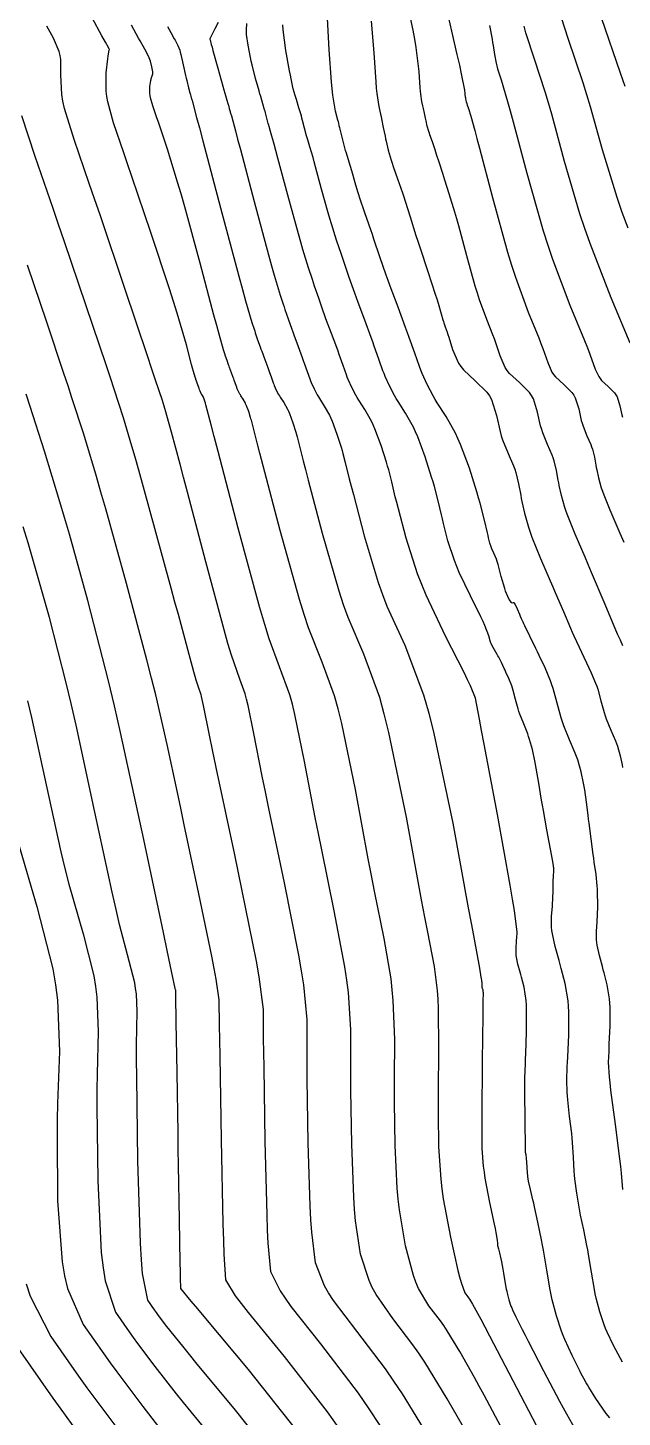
# Model space of a CAD drawing. Header units: metres. Extents: x 837117 to 838479, y 1189012 to 1191015.
# Drawn here: x 837549.9 to 837589.8, y 1190071.4 to 1190164.5 of the extents above; entities that cross this region are included whole.
import ezdxf

# ---------------------------------------------------------------- set-up
doc = ezdxf.new("R2010")
doc.units = ezdxf.units.M
doc.header["$LTSCALE"] = 0.3
doc.layers.add('COTAS 10', color=1, linetype='Continuous')
doc.layers.add('COTAS INT', color=252, linetype='Continuous')

msp = doc.modelspace()

# ---------------------------------------------------------------- linework, layer by layer
at = {"layer": 'COTAS 10'}
for points in [[(837589.798, 1190086.659), (837589.703, 1190087.759), (837589.654, 1190088.202), (837589.593, 1190088.705), (837589.291, 1190091.023), (837588.998, 1190093.311), (837588.943, 1190093.796), (837588.9, 1190094.216), (837588.84, 1190095.195), (837588.865, 1190095.905), (837588.875, 1190096.156), (837588.886, 1190096.429), (837588.939, 1190097.612), (837588.948, 1190098.847), (837588.931, 1190099.154), (837588.906, 1190099.445), (837588.748, 1190100.368), (837588.538, 1190101.172), (837588.481, 1190101.388), (837588.424, 1190101.601), (837588.22, 1190102.345), (837588.068, 1190103.034), (837588.042, 1190103.212), (837588.025, 1190103.385), (837588.024, 1190103.963), (837588.065, 1190104.565), (837588.075, 1190104.753), (837588.083, 1190104.949), (837588.107, 1190105.735), (837588.101, 1190106.563), (837588.09, 1190106.786), (837588.076, 1190107.006), (837587.994, 1190107.778), (837587.88, 1190108.6), (837587.845, 1190108.852), (837587.809, 1190109.114), (837587.667, 1190110.15), (837587.527, 1190111.201), (837587.492, 1190111.473), (837587.459, 1190111.737), (837587.352, 1190112.621), (837587.24, 1190113.438), (837587.203, 1190113.659), (837587.164, 1190113.878), (837587.001, 1190114.65), (837586.774, 1190115.442), (837586.694, 1190115.672), (837586.606, 1190115.908), (837586.228, 1190116.801), (837585.839, 1190117.742), (837585.744, 1190118.007), (837585.655, 1190118.274), (837585.382, 1190119.258), (837585.115, 1190120.226), (837585.03, 1190120.483), (837584.941, 1190120.736), (837584.579, 1190121.611), (837584.185, 1190122.453), (837584.075, 1190122.685), (837583.964, 1190122.916), (837583.563, 1190123.747), (837583.233, 1190124.427), (837583.167, 1190124.564), (837583.112, 1190124.678), (837583.006, 1190124.904), (837582.943, 1190125.052), (837582.914, 1190125.118), (837582.882, 1190125.195), (837582.725, 1190125.559), (837582.568, 1190125.887), (837582.535, 1190125.941), (837582.507, 1190125.978), (837582.443, 1190125.979), (837582.382, 1190125.947), (837582.355, 1190125.964), (837582.324, 1190125.993), (837582.178, 1190126.189), (837581.99, 1190126.59), (837581.934, 1190126.748), (837581.876, 1190126.926), (837581.648, 1190127.738), (837581.426, 1190128.554), (837581.371, 1190128.735), (837581.318, 1190128.896), (837581.151, 1190129.314), (837581.019, 1190129.591), (837580.989, 1190129.663), (837580.961, 1190129.732), (837580.885, 1190129.966), (837580.795, 1190130.338), (837580.759, 1190130.494), (837580.718, 1190130.673), (837580.527, 1190131.513), (837580.235, 1190132.65), (837580.129, 1190133.017), (837580.013, 1190133.407), (837579.504, 1190135.002), (837578.912, 1190136.592), (837578.744, 1190136.979), (837578.574, 1190137.342), (837577.942, 1190138.461), (837577.357, 1190139.376), (837577.216, 1190139.612), (837577.084, 1190139.84), (837576.685, 1190140.597), (837576.348, 1190141.35), (837576.257, 1190141.575), (837576.166, 1190141.807), (837575.843, 1190142.704), (837575.478, 1190143.75), (837575.361, 1190144.077), (837575.236, 1190144.419), (837574.728, 1190145.785), (837574.204, 1190147.199), (837574.069, 1190147.571), (837573.939, 1190147.934), (837573.509, 1190149.173), (837573.112, 1190150.342), (837573.003, 1190150.661), (837572.895, 1190150.978), (837572.507, 1190152.103), (837572.173, 1190153.089), (837572.099, 1190153.318), (837572.032, 1190153.527), (837571.856, 1190154.125), (837571.717, 1190154.623), (837571.673, 1190154.771), (837571.628, 1190154.922), (837571.448, 1190155.501), (837571.261, 1190156.114), (837571.211, 1190156.287), (837571.163, 1190156.461), (837570.996, 1190157.101), (837570.867, 1190157.626), (837570.842, 1190157.727), (837570.822, 1190157.81), (837570.788, 1190157.951), (837570.749, 1190158.109), (837570.725, 1190158.203), (837570.696, 1190158.318), (837570.544, 1190158.915), (837570.364, 1190159.994), (837570.317, 1190160.414), (837570.272, 1190160.886), (837570.117, 1190163.027), (837569.988, 1190165.156)], [(837581.809, 1190070.388), (837580.496, 1190072.875), (837580.17, 1190073.481), (837579.859, 1190074.05), (837578.87, 1190075.803), (837578.013, 1190077.196), (837577.786, 1190077.538), (837577.563, 1190077.861), (837576.793, 1190078.87), (837576.101, 1190080.024), (837575.927, 1190080.439), (837575.76, 1190080.895), (837575.222, 1190082.885), (837574.819, 1190085.29), (837574.737, 1190086.007), (837574.669, 1190086.747), (837574.531, 1190089.603), (837574.494, 1190092.519), (837574.49, 1190093.297), (837574.488, 1190094.062), (837574.5, 1190096.717), (837574.41, 1190099.317), (837574.342, 1190100.047), (837574.257, 1190100.781), (837573.798, 1190103.471), (837573.149, 1190106.658), (837572.945, 1190107.706), (837572.731, 1190108.826), (837571.866, 1190113.471), (837570.957, 1190117.888), (837570.714, 1190118.865), (837570.475, 1190119.736), (837569.644, 1190121.991), (837568.722, 1190124.292), (837568.425, 1190125.191), (837568.11, 1190126.204), (837566.825, 1190130.811), (837565.686, 1190135.16), (837565.464, 1190136.01), (837565.282, 1190136.707), (837564.965, 1190137.947), (837564.894, 1190138.222), (837564.868, 1190138.311), (837564.84, 1190138.405), (837564.717, 1190138.791), (837564.574, 1190139.176), (837564.533, 1190139.269), (837564.492, 1190139.357), (837564.339, 1190139.628), (837564.198, 1190139.849), (837564.164, 1190139.906), (837564.132, 1190139.961), (837564.035, 1190140.144), (837563.954, 1190140.327), (837563.932, 1190140.381), (837563.91, 1190140.437), (837563.832, 1190140.654), (837563.743, 1190140.907), (837563.715, 1190140.986), (837563.685, 1190141.069), (837563.562, 1190141.399), (837563.435, 1190141.741), (837563.403, 1190141.831), (837563.371, 1190141.919), (837563.267, 1190142.219), (837563.171, 1190142.501), (837563.119, 1190142.655), (837563.025, 1190142.927), (837562.727, 1190143.982), (837562.572, 1190144.552), (837562.386, 1190145.242), (837561.453, 1190148.74), (837560.426, 1190152.517), (837560.181, 1190153.384), (837559.953, 1190154.173), (837559.271, 1190156.376), (837558.773, 1190157.852), (837558.661, 1190158.183), (837558.559, 1190158.48), (837558.286, 1190159.271), (837558.134, 1190159.82), (837558.11, 1190159.964), (837558.094, 1190160.105), (837558.097, 1190160.586), (837558.153, 1190160.972), (837558.17, 1190161.053), (837558.187, 1190161.123), (837558.251, 1190161.281), (837558.289, 1190161.426), (837558.289, 1190161.487), (837558.286, 1190161.558), (837558.235, 1190161.886), (837558.126, 1190162.28), (837558.085, 1190162.392), (837558.039, 1190162.504), (837557.836, 1190162.918), (837557.543, 1190163.444), (837557.441, 1190163.627), (837557.33, 1190163.827), (837556.853, 1190164.681)], [(837590.284, 1190143.378), (837589.017, 1190146.416), (837587.596, 1190150.056), (837587.247, 1190151.05), (837586.917, 1190152.038), (837585.885, 1190155.557), (837585.024, 1190158.726), (837584.802, 1190159.493), (837584.587, 1190160.213), (837583.868, 1190162.416), (837583.297, 1190164.181), (837583.175, 1190164.626)], [(837567.95, 1190070.502), (837564.692, 1190074.606), (837561.844, 1190078.008), (837561.301, 1190078.659), (837560.863, 1190079.184), (837560.166, 1190080.031), (837560.149, 1190080.749), (837560.141, 1190081.193), (837560.13, 1190081.743), (837560.079, 1190084.615), (837560.016, 1190088.299), (837559.998, 1190089.361), (837559.98, 1190090.442), (837559.913, 1190094.496), (837559.859, 1190097.867), (837559.849, 1190098.515), (837559.841, 1190099.041), (837559.831, 1190099.913), (837559.828, 1190099.986), (837559.825, 1190100.008), (837559.821, 1190100.031), (837559.799, 1190100.119), (837559.459, 1190101.709), (837559.254, 1190102.679), (837559.002, 1190103.878), (837557.694, 1190110.119), (837556.134, 1190117.282), (837555.723, 1190119.062), (837555.321, 1190120.754), (837553.944, 1190126.131), (837552.695, 1190130.585), (837552.374, 1190131.696), (837552.063, 1190132.754), (837551.03, 1190136.131), (837550.065, 1190139.13), (837549.797, 1190139.949)], [(837553.065, 1190070.67), (837552.322, 1190071.688), (837551.608, 1190072.677), (837549.282, 1190076.001)]]:
    msp.add_lwpolyline(points, dxfattribs=at)
at = {"layer": 'COTAS INT'}
for points in [[(837589.784, 1190123.097), (837589.625, 1190123.463), (837589.444, 1190123.884), (837588.604, 1190125.867), (837587.698, 1190128.018), (837587.475, 1190128.544), (837587.264, 1190129.041), (837586.603, 1190130.585), (837586.107, 1190131.801), (837585.999, 1190132.091), (837585.905, 1190132.36), (837585.673, 1190133.163), (837585.534, 1190133.827), (837585.498, 1190134.009), (837585.463, 1190134.19), (837585.347, 1190134.836), (837585.188, 1190135.494), (837585.127, 1190135.682), (837585.059, 1190135.873), (837584.749, 1190136.582), (837584.428, 1190137.357), (837584.352, 1190137.589), (837584.283, 1190137.828), (837584.08, 1190138.755), (837583.794, 1190139.651), (837583.672, 1190139.871), (837583.532, 1190140.079), (837582.871, 1190140.73), (837582.195, 1190141.352), (837582.045, 1190141.541), (837581.911, 1190141.739), (837581.563, 1190142.517), (837581.279, 1190143.395), (837581.186, 1190143.656), (837581.086, 1190143.924), (837580.671, 1190144.959), (837580.189, 1190146.275), (837580.046, 1190146.721), (837579.899, 1190147.203), (837579.335, 1190149.237), (837578.796, 1190151.25), (837578.665, 1190151.719), (837578.542, 1190152.15), (837578.162, 1190153.383), (837577.861, 1190154.295), (837577.787, 1190154.522), (837577.717, 1190154.739), (837577.501, 1190155.431), (837577.313, 1190156.028), (837577.262, 1190156.185), (837577.211, 1190156.338), (837577.029, 1190156.86), (837576.867, 1190157.327), (837576.828, 1190157.445), (837576.792, 1190157.559), (837576.685, 1190157.93), (837576.602, 1190158.269), (837576.581, 1190158.362), (837576.561, 1190158.455), (837576.496, 1190158.789), (837576.434, 1190159.112), (837576.416, 1190159.198), (837576.398, 1190159.283), (837576.328, 1190159.579), (837576.254, 1190160.061), (837576.233, 1190160.263), (837576.213, 1190160.496), (837576.137, 1190161.585), (837575.943, 1190163.191), (837575.847, 1190163.75), (837575.734, 1190164.357), (837575.172, 1190166.96)], [(837577.845, 1190166.335), (837578.675, 1190162.724), (837578.835, 1190162.011), (837578.964, 1190161.423), (837579.179, 1190160.337), (837579.195, 1190160.105), (837579.199, 1190160.056), (837579.204, 1190160.013), (837579.219, 1190159.91), (837579.234, 1190159.848), (837579.238, 1190159.83), (837579.242, 1190159.811), (837579.255, 1190159.743), (837579.269, 1190159.672), (837579.273, 1190159.652), (837579.278, 1190159.632), (837579.295, 1190159.56), (837579.318, 1190159.481), (837579.326, 1190159.457), (837579.334, 1190159.432), (837579.368, 1190159.332), (837579.407, 1190159.221), (837579.418, 1190159.189), (837579.429, 1190159.156), (837579.469, 1190159.029), (837579.515, 1190158.882), (837579.529, 1190158.835), (837579.545, 1190158.787), (837579.609, 1190158.593), (837579.873, 1190157.629), (837580.015, 1190157.094), (837580.186, 1190156.444), (837581.053, 1190153.131), (837582.066, 1190149.476), (837582.33, 1190148.611), (837582.587, 1190147.81), (837583.453, 1190145.445), (837584.152, 1190143.742), (837584.302, 1190143.359), (837584.434, 1190143.013), (837584.756, 1190142.081), (837585.044, 1190141.438), (837585.154, 1190141.275), (837585.278, 1190141.118), (837585.837, 1190140.603), (837586.383, 1190140.065), (837586.499, 1190139.893), (837586.6, 1190139.711), (837586.836, 1190138.97), (837587.004, 1190138.204), (837587.062, 1190138.006), (837587.124, 1190137.815), (837587.39, 1190137.174), (837587.646, 1190136.587), (837587.703, 1190136.43), (837587.753, 1190136.274), (837587.884, 1190135.73), (837587.98, 1190135.196), (837588.009, 1190135.046), (837588.039, 1190134.896), (837588.154, 1190134.347), (837588.346, 1190133.683), (837588.424, 1190133.46), (837588.512, 1190133.221), (837588.923, 1190132.215), (837589.596, 1190130.637), (837589.85, 1190130.036)], [(837585.203, 1190166.598), (837586.105, 1190163.812), (837587.103, 1190160.852), (837587.358, 1190160.041), (837587.603, 1190159.234), (837588.41, 1190156.352), (837589.383, 1190153.164), (837589.733, 1190152.165), (837590.118, 1190151.115)], [(837579.451, 1190070.139), (837578.017, 1190072.635), (837576.513, 1190075.08), (837576.115, 1190075.68), (837575.723, 1190076.247), (837574.373, 1190078.017), (837573.25, 1190079.621), (837573.002, 1190080.083), (837572.781, 1190080.553), (837572.211, 1190082.315), (837571.882, 1190084.55), (837571.813, 1190085.318), (837571.754, 1190086.15), (837571.622, 1190089.697), (837571.57, 1190093.29), (837571.562, 1190094.152), (837571.557, 1190094.957), (837571.562, 1190097.382), (837571.406, 1190099.85), (837571.299, 1190100.681), (837571.165, 1190101.576), (837570.454, 1190105.341), (837569.607, 1190109.42), (837569.388, 1190110.512), (837569.176, 1190111.588), (837568.466, 1190115.341), (837567.817, 1190118.493), (837567.644, 1190119.19), (837567.474, 1190119.811), (837566.091, 1190123.563), (837565.797, 1190124.52), (837565.469, 1190125.636), (837564.012, 1190130.98), (837562.664, 1190136.124), (837562.405, 1190137.114), (837562.195, 1190137.914), (837561.852, 1190139.234), (837561.826, 1190139.337), (837561.816, 1190139.37), (837561.806, 1190139.405), (837561.76, 1190139.549), (837561.706, 1190139.693), (837561.691, 1190139.727), (837561.676, 1190139.76), (837561.619, 1190139.861), (837561.566, 1190139.944), (837561.553, 1190139.965), (837561.541, 1190139.986), (837561.505, 1190140.054), (837561.475, 1190140.122), (837561.467, 1190140.142), (837561.458, 1190140.163), (837561.429, 1190140.244), (837561.396, 1190140.338), (837561.386, 1190140.368), (837561.375, 1190140.399), (837561.329, 1190140.522), (837561.281, 1190140.65), (837561.269, 1190140.683), (837561.258, 1190140.716), (837561.219, 1190140.828), (837561.183, 1190140.933), (837561.173, 1190140.962), (837561.163, 1190140.99), (837561.128, 1190141.092), (837561.017, 1190141.485), (837560.96, 1190141.698), (837560.89, 1190141.956), (837560.542, 1190143.26), (837559.917, 1190145.389), (837559.673, 1190146.166), (837559.398, 1190147.024), (837558.15, 1190150.801), (837556.885, 1190154.548), (837556.6, 1190155.388), (837556.343, 1190156.142), (837555.648, 1190158.15), (837555.264, 1190159.543), (837555.203, 1190159.909), (837555.161, 1190160.267), (837555.17, 1190161.487), (837555.284, 1190162.429), (837555.307, 1190162.612), (837555.327, 1190162.76), (837555.372, 1190163.01), (837555.378, 1190163.053), (837555.374, 1190163.071), (837555.368, 1190163.09), (837555.325, 1190163.18), (837555.119, 1190163.549), (837554.879, 1190163.98), (837554.215, 1190165.168)], [(837562.664, 1190164.86), (837562.455, 1190164.444), (837562.121, 1190163.776), (837562.12, 1190163.758), (837562.12, 1190163.751), (837562.121, 1190163.744), (837562.125, 1190163.714), (837562.209, 1190163.401), (837562.26, 1190163.216), (837562.322, 1190162.988), (837562.65, 1190161.811), (837562.989, 1190160.595), (837563.06, 1190160.344), (837563.121, 1190160.129), (837563.257, 1190159.66), (837563.323, 1190159.437), (837563.34, 1190159.376), (837563.357, 1190159.317), (837563.411, 1190159.106), (837563.464, 1190158.904), (837563.479, 1190158.849), (837563.495, 1190158.795), (837563.553, 1190158.604), (837563.825, 1190157.61), (837563.975, 1190157.05), (837564.158, 1190156.366), (837565.09, 1190152.867), (837566.051, 1190149.287), (837566.252, 1190148.551), (837566.425, 1190147.927), (837566.818, 1190146.597), (837567.029, 1190145.984), (837567.088, 1190145.811), (837567.148, 1190145.638), (837567.364, 1190145), (837567.598, 1190144.325), (837567.669, 1190144.127), (837567.742, 1190143.924), (837568.028, 1190143.154), (837568.306, 1190142.409), (837568.373, 1190142.222), (837568.437, 1190142.044), (837568.636, 1190141.474), (837568.812, 1190140.985), (837568.862, 1190140.859), (837568.912, 1190140.736), (837569.095, 1190140.326), (837569.313, 1190139.913), (837569.385, 1190139.788), (837569.462, 1190139.66), (837569.78, 1190139.161), (837570.125, 1190138.551), (837570.218, 1190138.353), (837570.309, 1190138.142), (837570.632, 1190137.275), (837570.909, 1190136.406), (837570.973, 1190136.194), (837571.03, 1190135.993), (837571.19, 1190135.373), (837571.457, 1190134.294), (837571.582, 1190133.804), (837571.73, 1190133.231), (837572.449, 1190130.473), (837573.392, 1190127.341), (837573.682, 1190126.532), (837573.983, 1190125.749), (837575.171, 1190123.131), (837576.436, 1190119.812), (837576.786, 1190118.586), (837577.135, 1190117.228), (837578.394, 1190111.213), (837579.433, 1190105.536), (837579.642, 1190104.39), (837579.819, 1190103.428), (837580.175, 1190101.492), (837580.284, 1190100.894), (837580.305, 1190100.775), (837580.321, 1190100.677), (837580.344, 1190100.493), (837580.34, 1190100.443), (837580.338, 1190100.415), (837580.333, 1190100.364), (837580.333, 1190100.312), (837580.335, 1190100.297), (837580.337, 1190100.281), (837580.35, 1190100.222), (837580.368, 1190100.155), (837580.374, 1190100.135), (837580.38, 1190100.113), (837580.402, 1190100.029), (837580.419, 1190099.915), (837580.422, 1190099.876), (837580.424, 1190099.833), (837580.422, 1190099.648), (837580.416, 1190099.462), (837580.414, 1190099.418), (837580.413, 1190099.378), (837580.409, 1190099.259), (837580.408, 1190099.153), (837580.408, 1190099.085), (837580.41, 1190098.946), (837580.405, 1190098.214), (837580.402, 1190097.805), (837580.397, 1190097.307), (837580.37, 1190094.764), (837580.346, 1190092.042), (837580.343, 1190091.431), (837580.341, 1190090.882), (837580.35, 1190089.414), (837580.44, 1190088.211), (837580.49, 1190087.83), (837580.551, 1190087.427), (837580.862, 1190085.797), (837581.171, 1190084.333), (837581.231, 1190084.034), (837581.279, 1190083.782), (837581.362, 1190083.258), (837581.381, 1190083.035), (837581.39, 1190082.973), (837581.4, 1190082.91), (837581.45, 1190082.68), (837581.518, 1190082.404), (837581.54, 1190082.312), (837581.562, 1190082.213), (837581.655, 1190081.8), (837581.752, 1190081.322), (837581.778, 1190081.183), (837581.803, 1190081.041), (837581.891, 1190080.5), (837581.982, 1190079.971), (837582.01, 1190079.835), (837582.038, 1190079.704), (837582.151, 1190079.27), (837582.295, 1190078.848), (837582.343, 1190078.725), (837582.396, 1190078.599), (837582.617, 1190078.122), (837583.053, 1190077.267), (837583.24, 1190076.903), (837583.457, 1190076.483), (837584.483, 1190074.508), (837585.55, 1190072.48), (837585.794, 1190072.027), (837586.015, 1190071.621), (837586.625, 1190070.547)], [(837588.924, 1190071.346), (837588.685, 1190071.648), (837587.985, 1190072.645), (837587.512, 1190073.412), (837587.416, 1190073.57), (837587.335, 1190073.704), (837587.168, 1190073.99), (837587.009, 1190074.307), (837586.932, 1190074.46), (837586.842, 1190074.642), (837586.398, 1190075.533), (837585.909, 1190076.596), (837585.791, 1190076.884), (837585.679, 1190077.171), (837585.337, 1190078.188), (837585.058, 1190079.265), (837584.987, 1190079.591), (837584.918, 1190079.928), (837584.691, 1190081.242), (837584.474, 1190082.582), (837584.411, 1190082.935), (837584.347, 1190083.281), (837584.106, 1190084.467), (837583.877, 1190085.492), (837583.82, 1190085.737), (837583.767, 1190085.966), (837583.598, 1190086.651), (837583.474, 1190087.221), (837583.448, 1190087.377), (837583.426, 1190087.532), (837583.379, 1190088.085), (837583.354, 1190088.558), (837583.346, 1190088.662), (837583.338, 1190088.754), (837583.306, 1190088.991), (837583.277, 1190089.139), (837583.272, 1190089.175), (837583.267, 1190089.21), (837583.259, 1190089.319), (837583.258, 1190089.453), (837583.258, 1190089.503), (837583.259, 1190089.558), (837583.261, 1190089.806), (837583.259, 1190090.265), (837583.257, 1190090.454), (837583.254, 1190090.671), (837583.237, 1190091.675), (837583.223, 1190092.772), (837583.222, 1190093.047), (837583.223, 1190093.309), (837583.233, 1190094.152), (837583.26, 1190095.084), (837583.27, 1190095.404), (837583.282, 1190095.749), (837583.333, 1190097.218), (837583.345, 1190098.678), (837583.331, 1190099.018), (837583.31, 1190099.33), (837583.173, 1190100.226), (837582.997, 1190100.895), (837582.952, 1190101.065), (837582.908, 1190101.227), (837582.763, 1190101.754), (837582.66, 1190102.219), (837582.644, 1190102.342), (837582.632, 1190102.463), (837582.633, 1190102.877), (837582.666, 1190103.274), (837582.676, 1190103.384), (837582.685, 1190103.495), (837582.72, 1190103.893), (837582.536, 1190105.346), (837582.408, 1190106.12), (837582.246, 1190107.057), (837581.382, 1190111.783), (837580.5, 1190116.495), (837580.326, 1190117.423), (837580.184, 1190118.186), (837579.924, 1190119.582), (837579.582, 1190120.413), (837579.388, 1190120.821), (837579.151, 1190121.306), (837577.934, 1190123.702), (837576.613, 1190126.478), (837576.31, 1190127.203), (837576.033, 1190127.91), (837575.261, 1190130.304), (837574.751, 1190132.267), (837574.641, 1190132.7), (837574.544, 1190133.087), (837574.302, 1190134.086), (837574.098, 1190134.879), (837574.025, 1190135.135), (837573.944, 1190135.406), (837573.589, 1190136.517), (837573.177, 1190137.625), (837573.06, 1190137.895), (837572.941, 1190138.148), (837572.501, 1190138.927), (837572.093, 1190139.566), (837571.995, 1190139.73), (837571.903, 1190139.888), (837571.625, 1190140.416), (837571.391, 1190140.941), (837571.327, 1190141.097), (837571.263, 1190141.259), (837571.039, 1190141.884), (837570.784, 1190142.613), (837570.703, 1190142.84), (837570.616, 1190143.079), (837570.262, 1190144.031), (837569.896, 1190145.016), (837569.802, 1190145.275), (837569.712, 1190145.528), (837569.412, 1190146.391), (837569.136, 1190147.206), (837569.06, 1190147.428), (837568.985, 1190147.648), (837568.714, 1190148.432), (837568.341, 1190149.648), (837568.201, 1190150.14), (837568.044, 1190150.7), (837567.345, 1190153.287), (837566.678, 1190155.785), (837566.541, 1190156.29), (837566.426, 1190156.714), (837566.185, 1190157.569), (837566.083, 1190157.902), (837566.056, 1190157.997), (837566.03, 1190158.092), (837565.938, 1190158.444), (837565.843, 1190158.81), (837565.814, 1190158.914), (837565.785, 1190159.02), (837565.669, 1190159.409), (837565.52, 1190159.913), (837565.468, 1190160.09), (837565.413, 1190160.284), (837565.178, 1190161.12), (837564.94, 1190162.036), (837564.883, 1190162.28), (837564.83, 1190162.52), (837564.67, 1190163.35), (837564.576, 1190164.062), (837564.565, 1190164.226), (837564.56, 1190164.377), (837564.596, 1190164.804)], [(837572.922, 1190164.96), (837573.096, 1190162.834), (837573.231, 1190160.886), (837573.268, 1190160.47), (837573.304, 1190160.108), (837573.436, 1190159.247), (837573.561, 1190158.719), (837573.595, 1190158.567), (837573.627, 1190158.413), (837573.737, 1190157.835), (837573.853, 1190157.239), (837573.889, 1190157.073), (837573.927, 1190156.906), (837574.075, 1190156.3), (837574.266, 1190155.636), (837574.33, 1190155.433), (837574.399, 1190155.221), (837574.689, 1190154.387), (837575.015, 1190153.454), (837575.106, 1190153.181), (837575.198, 1190152.9), (837575.533, 1190151.833), (837575.92, 1190150.597), (837576.044, 1190150.209), (837576.176, 1190149.803), (837576.715, 1190148.173), (837577.211, 1190146.671), (837577.316, 1190146.344), (837577.406, 1190146.057), (837577.618, 1190145.343), (837577.733, 1190144.93), (837577.762, 1190144.832), (837577.791, 1190144.741), (837577.889, 1190144.474), (837578.02, 1190144.106), (837578.069, 1190143.953), (837578.124, 1190143.776), (837578.371, 1190142.952), (837578.779, 1190142.04), (837578.936, 1190141.808), (837579.112, 1190141.586), (837579.905, 1190140.856), (837580.68, 1190140.093), (837580.845, 1190139.849), (837580.988, 1190139.59), (837581.323, 1190138.539), (837581.561, 1190137.452), (837581.643, 1190137.171), (837581.731, 1190136.899), (837582.108, 1190135.99), (837582.472, 1190135.158), (837582.552, 1190134.934), (837582.624, 1190134.714), (837582.809, 1190133.942), (837582.946, 1190133.184), (837582.987, 1190132.971), (837583.029, 1190132.758), (837583.193, 1190131.979), (837583.464, 1190131.037), (837583.575, 1190130.721), (837583.701, 1190130.381), (837584.283, 1190128.955), (837584.932, 1190127.444), (837585.099, 1190127.052), (837585.262, 1190126.67), (837585.805, 1190125.385), (837586.278, 1190124.281), (837586.396, 1190124.013), (837586.508, 1190123.762), (837586.867, 1190122.994), (837587.188, 1190122.33), (837587.364, 1190121.96), (837587.679, 1190121.288), (837587.968, 1190120.588), (837588.039, 1190120.386), (837588.107, 1190120.181), (837588.32, 1190119.407), (837588.539, 1190118.621), (837588.61, 1190118.407), (837588.685, 1190118.196), (837588.997, 1190117.444), (837589.299, 1190116.731), (837589.369, 1190116.542), (837589.433, 1190116.358), (837589.614, 1190115.726), (837589.744, 1190115.108), (837589.775, 1190114.934)], [(837588.341, 1190165.208), (837589.62, 1190161.49), (837589.915, 1190160.589)], [(837577.164, 1190069.467), (837575.014, 1190072.964), (837574.443, 1190073.822), (837573.884, 1190074.633), (837571.953, 1190077.164), (837570.398, 1190079.218), (837570.076, 1190079.727), (837569.801, 1190080.211), (837569.2, 1190081.744), (837568.945, 1190083.809), (837568.889, 1190084.628), (837568.839, 1190085.554), (837568.712, 1190089.791), (837568.646, 1190094.061), (837568.635, 1190095.007), (837568.627, 1190095.851), (837568.624, 1190098.048), (837568.402, 1190100.383), (837568.256, 1190101.315), (837568.074, 1190102.37), (837567.11, 1190107.212), (837566.065, 1190112.182), (837565.832, 1190113.319), (837565.622, 1190114.351), (837565.066, 1190117.212), (837564.678, 1190119.098), (837564.574, 1190119.516), (837564.472, 1190119.887), (837564.117, 1190120.85), (837563.559, 1190122.46), (837563.328, 1190123.24), (837563.065, 1190124.165), (837561.839, 1190128.713), (837560.61, 1190133.387), (837560.345, 1190134.392), (837560.112, 1190135.271), (837559.54, 1190137.403), (837559.227, 1190138.529), (837559.158, 1190138.775), (837559.096, 1190138.993), (837558.933, 1190139.54), (837558.478, 1190140.907), (837558.232, 1190141.642), (837557.934, 1190142.531), (837556.422, 1190147.029), (837554.773, 1190151.912), (837554.387, 1190153.044), (837554.033, 1190154.08), (837553.011, 1190157.029), (837552.376, 1190159.109), (837552.265, 1190159.597), (837552.183, 1190160.048), (837552.123, 1190161.36), (837552.125, 1190162.385), (837552.082, 1190162.654), (837552.021, 1190162.917), (837551.644, 1190163.813), (837551.196, 1190164.62)], [(837559.281, 1190164.605), (837559.491, 1190164.195), (837559.724, 1190163.777), (837559.778, 1190163.68), (837559.828, 1190163.591), (837559.971, 1190163.333), (837560.095, 1190163.01), (837560.133, 1190162.878), (837560.172, 1190162.728), (837560.328, 1190162.036), (837560.483, 1190161.306), (837560.522, 1190161.133), (837560.559, 1190160.972), (837560.68, 1190160.494), (837560.772, 1190160.163), (837560.792, 1190160.095), (837560.808, 1190160.037), (837560.844, 1190159.912), (837560.862, 1190159.854), (837560.866, 1190159.838), (837560.87, 1190159.823), (837560.884, 1190159.768), (837560.898, 1190159.716), (837560.906, 1190159.688), (837560.921, 1190159.638), (837561.224, 1190158.506), (837561.409, 1190157.809), (837561.639, 1190156.947), (837562.835, 1190152.448), (837564.057, 1190147.873), (837564.303, 1190146.963), (837564.509, 1190146.207), (837564.921, 1190144.762), (837565.074, 1190144.319), (837565.117, 1190144.195), (837565.159, 1190144.069), (837565.316, 1190143.609), (837565.485, 1190143.122), (837565.536, 1190142.979), (837565.589, 1190142.833), (837565.795, 1190142.276), (837565.995, 1190141.739), (837566.044, 1190141.604), (837566.09, 1190141.476), (837566.234, 1190141.064), (837566.361, 1190140.711), (837566.397, 1190140.62), (837566.433, 1190140.531), (837566.565, 1190140.235), (837566.722, 1190139.937), (837566.774, 1190139.847), (837566.83, 1190139.755), (837567.06, 1190139.394), (837567.308, 1190138.954), (837567.375, 1190138.811), (837567.442, 1190138.659), (837567.674, 1190138.033), (837567.875, 1190137.406), (837567.92, 1190137.252), (837567.962, 1190137.108), (837568.077, 1190136.66), (837568.369, 1190135.5), (837568.523, 1190134.907), (837568.708, 1190134.196), (837569.637, 1190130.642), (837570.751, 1190126.773), (837571.053, 1190125.862), (837571.352, 1190125.02), (837572.408, 1190122.561), (837573.476, 1190119.66), (837573.784, 1190118.54), (837574.096, 1190117.283), (837575.266, 1190111.6), (837576.285, 1190106.064), (837576.502, 1190104.899), (837576.691, 1190103.895), (837577.141, 1190101.6), (837577.349, 1190099.987), (837577.386, 1190099.413), (837577.413, 1190098.784), (837577.438, 1190096.052), (837577.418, 1190093.167), (837577.417, 1190092.442), (837577.418, 1190091.748), (837577.44, 1190089.508), (837577.584, 1190087.343), (837577.661, 1190086.697), (837577.755, 1190086.031), (837578.233, 1190083.456), (837578.74, 1190081.237), (837578.852, 1190080.795), (837578.952, 1190080.427), (837579.213, 1190079.723), (837579.402, 1190079.475), (837579.457, 1190079.396), (837579.513, 1190079.312), (837579.723, 1190078.97), (837580.267, 1190077.96), (837580.534, 1190077.455), (837580.851, 1190076.851), (837582.413, 1190073.857), (837584.005, 1190070.815)], [(837589.763, 1190075.094), (837589.634, 1190075.325), (837589.166, 1190076.204), (837588.739, 1190077.103), (837588.635, 1190077.347), (837588.539, 1190077.59), (837588.244, 1190078.45), (837588.005, 1190079.373), (837587.943, 1190079.656), (837587.884, 1190079.95), (837587.684, 1190081.11), (837587.491, 1190082.298), (837587.436, 1190082.61), (837587.379, 1190082.914), (837587.168, 1190083.952), (837586.965, 1190084.932), (837586.915, 1190085.2), (837586.866, 1190085.467), (837586.708, 1190086.42), (837586.586, 1190087.363), (837586.56, 1190087.624), (837586.537, 1190087.884), (837586.48, 1190088.824), (837586.418, 1190089.815), (837586.393, 1190090.107), (837586.363, 1190090.408), (837586.224, 1190091.56), (837586.096, 1190092.665), (837586.073, 1190092.936), (837586.056, 1190093.192), (837586.039, 1190093.989), (837586.071, 1190094.878), (837586.083, 1190095.191), (837586.097, 1190095.533), (837586.164, 1190097.013), (837586.175, 1190098.558), (837586.154, 1190098.941), (837586.123, 1190099.306), (837585.925, 1190100.461), (837585.662, 1190101.466), (837585.59, 1190101.736), (837585.519, 1190102.003), (837585.264, 1190102.934), (837585.073, 1190103.796), (837585.042, 1190104.019), (837585.02, 1190104.235), (837585.018, 1190104.958), (837585.069, 1190105.65), (837585.08, 1190105.846), (837585.09, 1190106.045), (837585.114, 1190106.779), (837585.13, 1190107.42), (837585.135, 1190107.56), (837585.14, 1190107.683), (837585.157, 1190107.991), (837585.16, 1190108.212), (837585.156, 1190108.28), (837585.149, 1190108.351), (837585.107, 1190108.633), (837584.708, 1190110.759), (837584.469, 1190112.068), (837584.408, 1190112.41), (837584.35, 1190112.745), (837584.162, 1190113.88), (837583.991, 1190114.885), (837583.944, 1190115.136), (837583.897, 1190115.375), (837583.73, 1190116.143), (837583.54, 1190116.826), (837583.479, 1190117.012), (837583.414, 1190117.197), (837583.148, 1190117.856), (837582.887, 1190118.504), (837582.825, 1190118.683), (837582.768, 1190118.861), (837582.597, 1190119.501), (837582.443, 1190120.103), (837582.396, 1190120.257), (837582.347, 1190120.406), (837582.153, 1190120.897), (837581.951, 1190121.339), (837581.897, 1190121.457), (837581.843, 1190121.572), (837581.655, 1190121.97), (837581.471, 1190122.335), (837581.42, 1190122.428), (837581.369, 1190122.519), (837581.186, 1190122.822), (837581.016, 1190123.139), (837580.973, 1190123.239), (837580.933, 1190123.345), (837580.803, 1190123.77), (837580.543, 1190124.461), (837580.421, 1190124.734), (837580.276, 1190125.042), (837579.572, 1190126.451), (837578.827, 1190128.013), (837578.657, 1190128.419), (837578.502, 1190128.812), (837578.073, 1190130.135), (837577.773, 1190131.302), (837577.7, 1190131.597), (837577.631, 1190131.88), (837577.415, 1190132.799), (837577.167, 1190133.765), (837577.077, 1190134.076), (837576.978, 1190134.406), (837576.547, 1190135.759), (837576.045, 1190137.109), (837575.902, 1190137.437), (837575.757, 1190137.745), (837575.222, 1190138.694), (837574.725, 1190139.471), (837574.606, 1190139.671), (837574.494, 1190139.864), (837574.155, 1190140.507), (837573.87, 1190141.145), (837573.792, 1190141.336), (837573.715, 1190141.533), (837573.441, 1190142.294), (837573.131, 1190143.182), (837573.032, 1190143.458), (837572.926, 1190143.749), (837572.495, 1190144.908), (837572.05, 1190146.108), (837571.936, 1190146.423), (837571.826, 1190146.731), (837571.461, 1190147.782), (837571.124, 1190148.774), (837571.032, 1190149.044), (837570.94, 1190149.313), (837570.611, 1190150.268), (837570.257, 1190151.368), (837570.15, 1190151.729), (837570.038, 1190152.114), (837569.6, 1190153.706), (837569.197, 1190155.204), (837569.107, 1190155.53), (837569.027, 1190155.818), (837568.816, 1190156.535), (837568.672, 1190157.01), (837568.633, 1190157.144), (837568.595, 1190157.28), (837568.465, 1190157.782), (837568.329, 1190158.304), (837568.288, 1190158.452), (837568.246, 1190158.602), (837568.081, 1190159.157), (837567.918, 1190159.697), (837567.877, 1190159.837), (837567.837, 1190159.973), (837567.706, 1190160.43), (837567.558, 1190161.084), (837567.507, 1190161.344), (837567.452, 1190161.638), (837567.215, 1190162.987), (837567.032, 1190164.379), (837567.01, 1190164.701)], [(837580.862, 1190164.66), (837581.026, 1190163.753), (837581.063, 1190163.535), (837581.097, 1190163.331), (837581.186, 1190162.711), (837581.295, 1190162.131), (837581.34, 1190161.952), (837581.391, 1190161.764), (837581.632, 1190161.019), (837582.07, 1190159.574), (837582.245, 1190158.945), (837582.444, 1190158.217), (837583.36, 1190154.762), (837584.451, 1190150.912), (837584.761, 1190149.935), (837585.075, 1190148.997), (837586.235, 1190145.93), (837587.218, 1190143.56), (837587.419, 1190143.062), (837587.589, 1190142.631), (837587.948, 1190141.645), (837588.176, 1190141.137), (837588.263, 1190141.008), (837588.361, 1190140.883), (837588.803, 1190140.477), (837589.235, 1190140.052), (837589.327, 1190139.916), (837589.406, 1190139.772), (837589.593, 1190139.186), (837589.726, 1190138.58), (837589.772, 1190138.424)], [(837549.483, 1190158.641), (837550.374, 1190155.908), (837551.587, 1190152.425), (837551.952, 1190151.362), (837552.331, 1190150.257), (837553.803, 1190145.908), (837555.133, 1190141.942), (837555.421, 1190141.078), (837555.674, 1190140.315), (837556.299, 1190138.403), (837556.863, 1190136.506), (837557.079, 1190135.752), (837557.32, 1190134.898), (837558.403, 1190130.989), (837559.502, 1190126.971), (837559.752, 1190126.049), (837559.979, 1190125.21), (837560.605, 1190122.865), (837561.008, 1190121.37), (837561.095, 1190121.066), (837561.17, 1190120.809), (837561.354, 1190120.279), (837561.471, 1190119.963), (837561.504, 1190119.841), (837561.538, 1190119.703), (837561.666, 1190119.083), (837562.068, 1190117.113), (837562.275, 1190116.125), (837562.523, 1190114.945), (837563.767, 1190109.083), (837564.982, 1190103.165), (837565.213, 1190101.949), (837565.398, 1190100.916), (837565.685, 1190098.713), (837565.697, 1190096.746), (837565.708, 1190095.862), (837565.722, 1190094.832), (837565.803, 1190089.886), (837565.925, 1190084.957), (837565.965, 1190083.938), (837566.008, 1190083.068), (837566.188, 1190081.173), (837566.822, 1190079.869), (837567.151, 1190079.371), (837567.547, 1190078.814), (837569.532, 1190076.311), (837572.043, 1190073.02), (837572.771, 1190071.967), (837573.512, 1190070.852)], [(837570.762, 1190070.688), (837569.997, 1190071.761), (837567.112, 1190075.458), (837564.696, 1190078.411), (837564.226, 1190079.015), (837563.842, 1190079.527), (837563.177, 1190080.602), (837563.071, 1190082.327), (837563.041, 1190083.248), (837563.01, 1190084.361), (837562.894, 1190089.98), (837562.798, 1190095.603), (837562.78, 1190096.718), (837562.766, 1190097.641), (837562.747, 1190099.378), (837562.54, 1190100.762), (837562.408, 1190101.462), (837562.243, 1190102.3), (837561.377, 1190106.471), (837560.396, 1190111.087), (837560.16, 1190112.206), (837559.938, 1190113.256), (837559.261, 1190116.471), (837558.49, 1190119.808), (837558.209, 1190120.934), (837557.898, 1190122.149), (837556.528, 1190127.267), (837555.139, 1190132.263), (837554.815, 1190133.401), (837554.518, 1190134.431), (837553.664, 1190137.267), (837552.869, 1190139.722), (837552.609, 1190140.514), (837552.331, 1190141.353), (837551.184, 1190144.787), (837549.888, 1190148.601)], [(837566.452, 1190068.588), (837563.753, 1190071.985), (837561.272, 1190074.96), (837560.747, 1190075.595), (837560.292, 1190076.149), (837559.236, 1190077.468), (837558.675, 1190078.217), (837558.533, 1190078.412), (837558.396, 1190078.6), (837557.952, 1190079.236), (837557.603, 1190081.032), (837557.527, 1190081.953), (837557.46, 1190083.058), (837557.292, 1190088.576), (837557.216, 1190094.196), (837557.207, 1190095.364), (837557.203, 1190096.364), (837557.232, 1190098.576), (837557.188, 1190099.772), (837557.139, 1190100.132), (837557.074, 1190100.504), (837556.705, 1190101.951), (837556.065, 1190104.413), (837555.829, 1190105.426), (837555.568, 1190106.582), (837554.414, 1190111.951), (837553.143, 1190117.786), (837552.808, 1190119.236), (837552.481, 1190120.615), (837551.359, 1190124.994), (837550.252, 1190128.907), (837549.933, 1190129.991), (837549.609, 1190131.076)], [(837549.894, 1190119.41), (837550.153, 1190118.29), (837551.135, 1190113.782), (837552.134, 1190109.286), (837552.404, 1190108.173), (837552.671, 1190107.117), (837553.611, 1190103.782), (837554.327, 1190100.977), (837554.453, 1190100.255), (837554.548, 1190099.558), (837554.632, 1190097.239), (837554.553, 1190094.391), (837554.546, 1190093.359), (837554.546, 1190092.222), (837554.597, 1190087.239), (837554.835, 1190082.439), (837554.953, 1190081.417), (837555.093, 1190080.528), (837555.784, 1190078.427), (837556.699, 1190077.12), (837556.98, 1190076.731), (837557.272, 1190076.33), (837558.427, 1190074.788), (837559.862, 1190072.956), (837560.332, 1190072.373), (837560.832, 1190071.758), (837562.9, 1190069.261)], [(837549.278, 1190109.822), (837550.516, 1190105.614), (837551.58, 1190101.45), (837551.767, 1190100.379), (837551.908, 1190099.344), (837552.032, 1190095.902), (837551.904, 1190092.417), (837551.886, 1190091.354), (837551.875, 1190090.248), (837551.901, 1190085.902), (837552.21, 1190081.82), (837552.378, 1190080.88), (837552.582, 1190080.023), (837553.617, 1190077.618), (837555.002, 1190075.639), (837555.427, 1190075.05), (837555.87, 1190074.444), (837557.618, 1190072.108), (837559.432, 1190069.764)], [(837549.804, 1190080.344), (837550.072, 1190079.519), (837551.449, 1190076.81), (837553.305, 1190074.158), (837553.874, 1190073.369), (837554.467, 1190072.557), (837556.81, 1190069.429)]]:
    msp.add_lwpolyline(points, dxfattribs=at)

doc.saveas('drawing.dxf')
